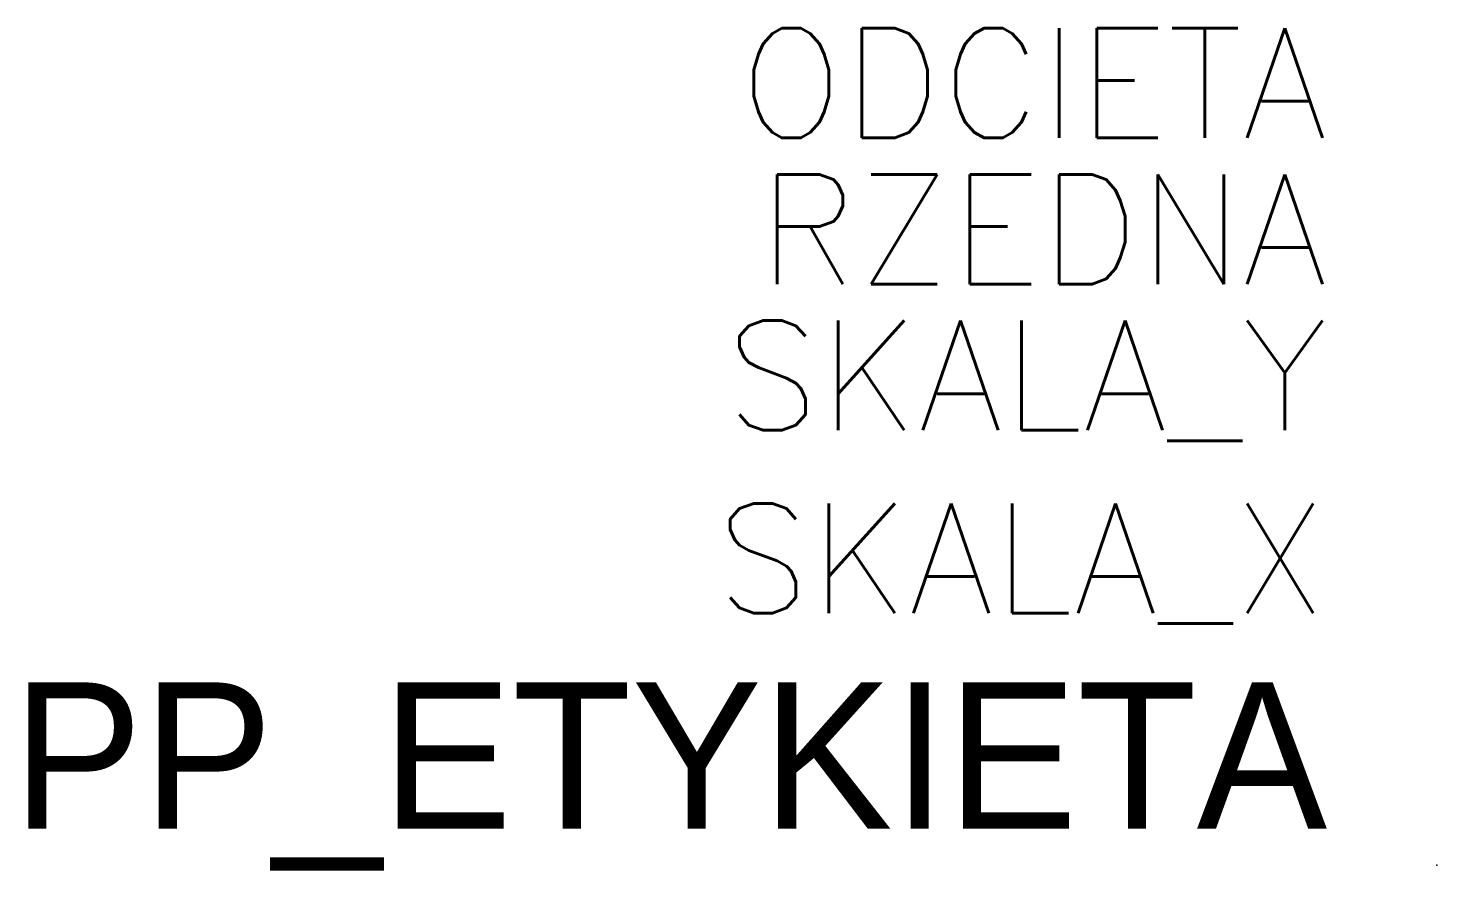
# Model space of a CAD drawing. Extents: x -38.5 to 0, y -0.2 to 22.9.
import ezdxf
from ezdxf.enums import TextEntityAlignment as Align

# ---------------------------------------------------------------- set-up
doc = ezdxf.new("R2010")
doc.units = 0
doc.layers.get('0').update_dxf_attribs({"linetype": 'CONTINUOUS'})
doc.layers.add('NAPISY_ZOLTE', color=2, linetype='CONTINUOUS')
doc.layers.add('POMOCNICZA', color=4, linetype='CONTINUOUS')
doc.styles.add('S3', font='simplex.shx', dxfattribs={"height": 3})

msp = doc.modelspace()

# ---------------------------------------------------------------- linework, layer by layer
msp.add_point((0, 0))

# ---------------------------------------------------------------- texts
at = {"layer": 'NAPISY_ZOLTE'}
msp.add_attdef('PP_ETYKIETA', text='PP XXX', height=4, dxfattribs=at).set_placement((-3, 1), align=Align.RIGHT)
at = {"layer": 'POMOCNICZA', "style": 'S3'}
for tag, text, p in [('ODCIETA', '0', (-3, 19.896)), ('RZEDNA', '100', (-3, 15.896)), ('SKALA_Y', '100', (-3, 11.896)), ('SKALA_X', '500', (-3, 6.896))]:
    msp.add_attdef(tag, text=text, height=3, dxfattribs=at).set_placement(p, align=Align.RIGHT)

doc.saveas('drawing.dxf')
